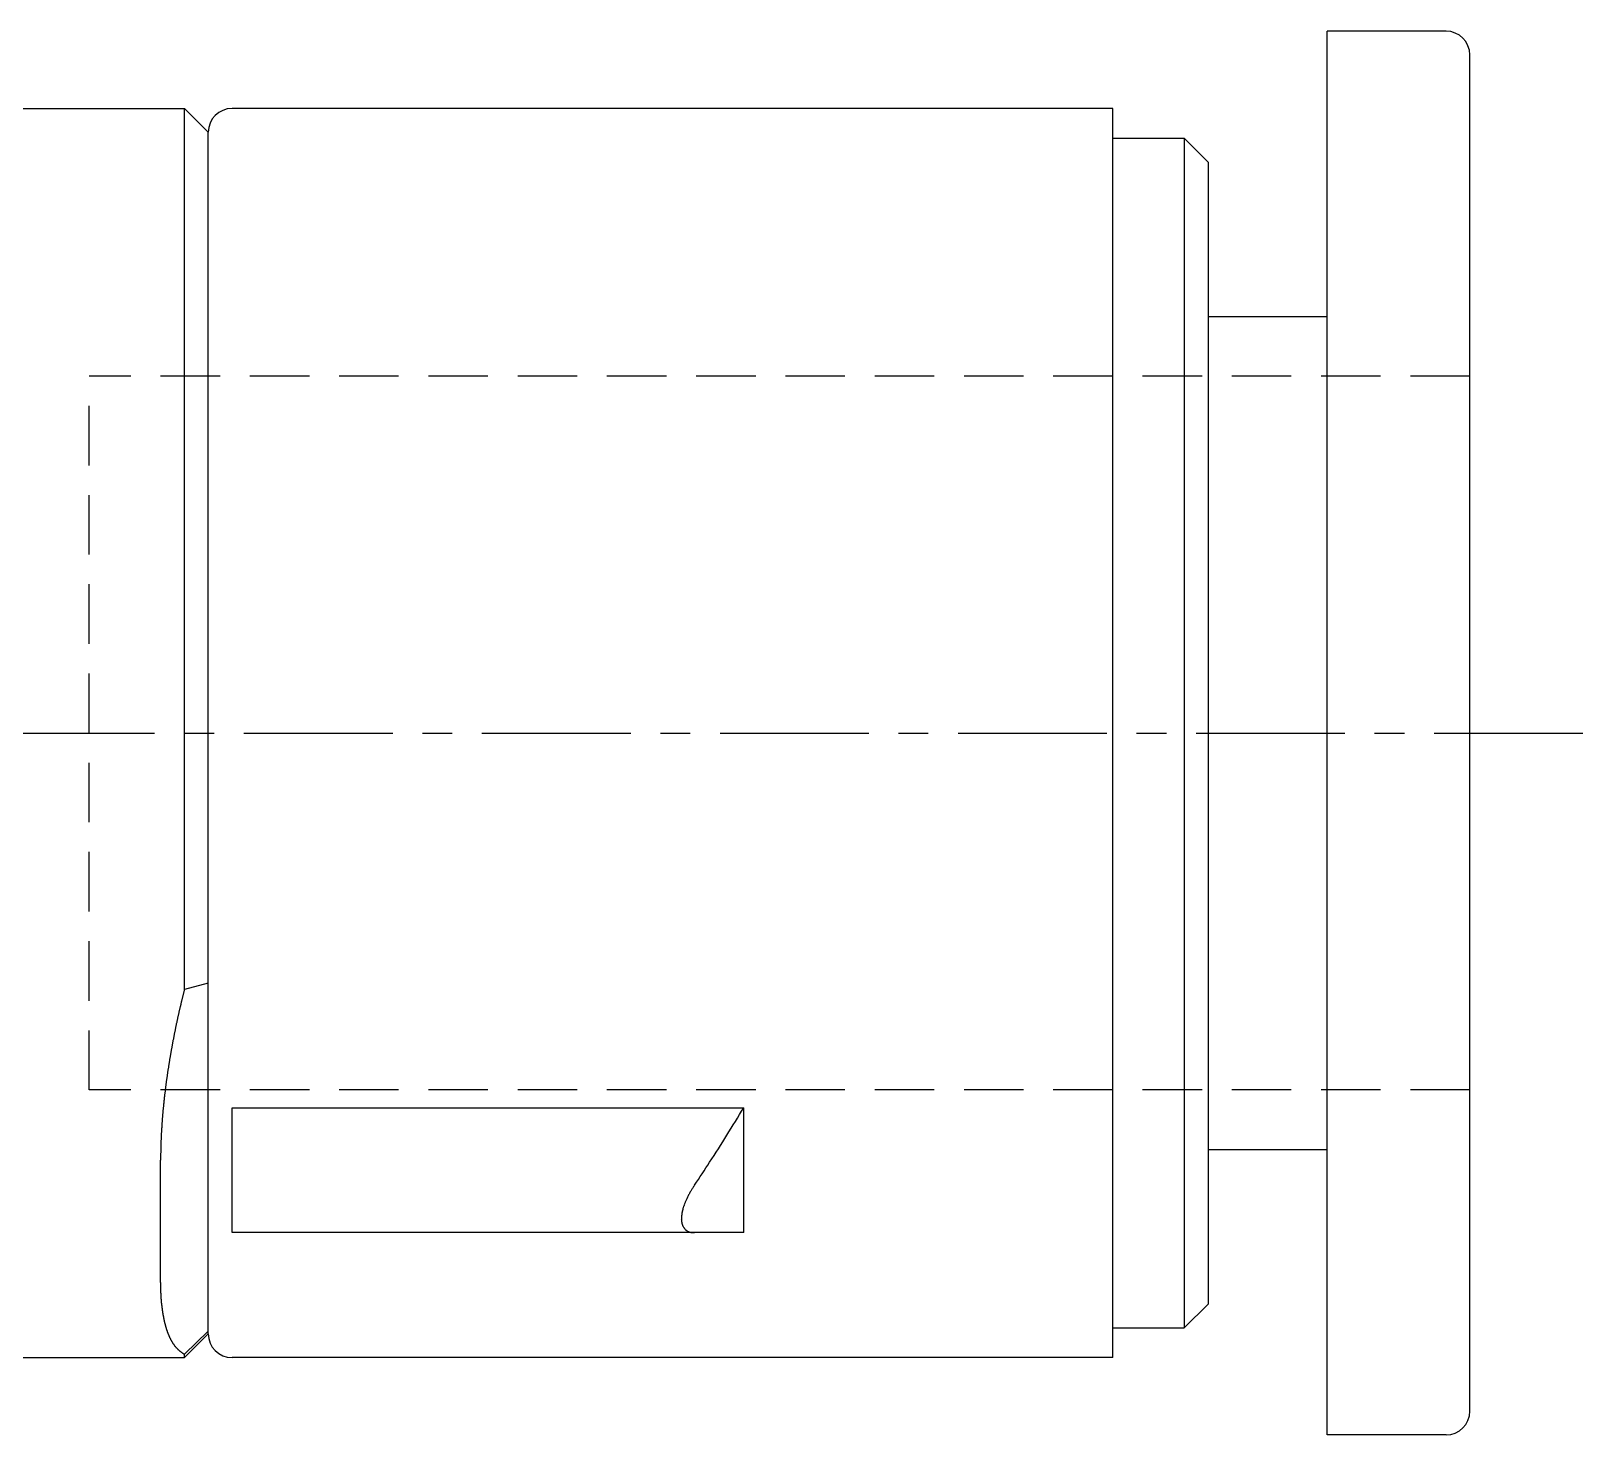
# Model space of a CAD drawing. Extents: x -4 to 102, y -14 to 59.
# Drawn here: x 59.58 to 72.67, y 47.58 to 59.38 of the extents above; entities that cross this region are included whole.
import ezdxf

# ---------------------------------------------------------------- set-up
doc = ezdxf.new("R2010")
doc.units = 0
doc.linetypes.add('CENTER', pattern=[2, 1.25, -0.25, 0.25, -0.25])
doc.linetypes.add('DASHED', pattern=[0.75, 0.5, -0.25])
doc.layers.get('0').update_dxf_attribs({"linetype": 'CONTINUOUS'})
doc.layers.add('CENTER', color=1, linetype='CENTER')

msp = doc.modelspace()

# ---------------------------------------------------------------- linework, layer by layer
at = {"color": 7, "linetype": 'CONTINUOUS'}
for p, q in [((70.468, 47.578), (70.468, 59.378)), ((71.468, 59.378), (70.468, 59.378)), ((71.668, 47.778), (71.668, 59.178)), ((52.268, 58.728), (60.868, 58.728)), ((60.868, 58.728), (61.068, 58.528)), ((60.868, 53.478), (60.868, 58.728)), ((68.668, 58.728), (61.268, 58.728)), ((68.668, 48.228), (68.668, 58.728)), ((61.068, 48.428), (61.068, 58.528)), ((61.068, 48.428), (61.068, 58.528)), ((68.668, 58.478), (69.268, 58.478)), ((69.268, 58.478), (69.468, 58.278)), ((69.268, 58.478), (69.268, 48.478)), ((69.468, 58.278), (69.468, 48.678)), ((69.468, 56.978), (70.468, 56.978)), ((60.868, 51.729), (60.868, 53.478)), ((60.868, 51.321), (60.868, 51.729)), ((61.068, 51.374), (60.868, 51.321)), ((61.268, 50.328), (65.568, 50.328)), ((61.268, 49.278), (61.268, 50.328)), ((65.568, 49.278), (65.568, 50.328)), ((60.668, 48.86), (60.668, 49.887)), ((69.468, 49.978), (70.468, 49.978)), ((65.568, 49.278), (61.268, 49.278)), ((69.268, 48.478), (69.468, 48.678)), ((60.868, 48.256), (61.068, 48.451)), ((61.068, 48.428), (60.868, 48.228)), ((68.668, 48.478), (69.268, 48.478)), ((52.268, 48.228), (60.868, 48.228)), ((60.868, 48.228), (60.868, 48.256)), ((68.668, 48.228), (61.268, 48.228)), ((71.468, 47.578), (70.468, 47.578))]:
    msp.add_line(p, q, dxfattribs=at)
at = {"color": 3, "linetype": 'DASHED'}
for p, q in [((71.668, 56.478), (60.068, 56.478)), ((60.068, 50.478), (60.068, 56.478)), ((71.668, 50.478), (60.068, 50.478))]:
    msp.add_line(p, q, dxfattribs=at)
at = {"color": 7}
for points in [[(60.868, 51.322, 0), (60.866, 51.316, 0), (60.865, 51.31, 0), (60.864, 51.305, 0), (60.862, 51.299, 0), (60.861, 51.294, 0), (60.859, 51.288, 0), (60.858, 51.283, 0), (60.857, 51.277, 0), (60.855, 51.272, 0), (60.854, 51.266, 0), (60.852, 51.261, 0), (60.851, 51.255, 0), (60.85, 51.25, 0), (60.848, 51.244, 0), (60.847, 51.239, 0), (60.846, 51.233, 0), (60.844, 51.228, 0), (60.843, 51.222, 0), (60.842, 51.217, 0), (60.84, 51.211, 0), (60.839, 51.205, 0), (60.838, 51.2, 0), (60.837, 51.194, 0), (60.835, 51.189, 0), (60.834, 51.183, 0), (60.833, 51.178, 0), (60.831, 51.172, 0), (60.83, 51.167, 0), (60.829, 51.161, 0), (60.827, 51.156, 0), (60.826, 51.15, 0), (60.825, 51.145, 0), (60.824, 51.139, 0), (60.822, 51.133, 0), (60.821, 51.128, 0), (60.82, 51.122, 0), (60.819, 51.117, 0), (60.817, 51.111, 0), (60.816, 51.106, 0), (60.815, 51.1, 0), (60.814, 51.094, 0), (60.812, 51.089, 0), (60.811, 51.083, 0), (60.81, 51.078, 0), (60.809, 51.072, 0), (60.807, 51.067, 0), (60.806, 51.061, 0), (60.805, 51.056, 0), (60.804, 51.05, 0), (60.803, 51.044, 0), (60.802, 51.039, 0), (60.8, 51.033, 0), (60.799, 51.028, 0), (60.798, 51.022, 0), (60.797, 51.017, 0), (60.796, 51.011, 0), (60.794, 51.005, 0), (60.793, 51, 0), (60.792, 50.994, 0), (60.791, 50.989, 0), (60.79, 50.983, 0), (60.789, 50.977, 0), (60.788, 50.972, 0), (60.787, 50.966, 0), (60.785, 50.961, 0), (60.784, 50.955, 0), (60.783, 50.95, 0), (60.782, 50.944, 0), (60.781, 50.938, 0), (60.78, 50.933, 0), (60.779, 50.927, 0), (60.778, 50.922, 0), (60.777, 50.916, 0), (60.776, 50.91, 0), (60.775, 50.905, 0), (60.773, 50.899, 0), (60.772, 50.894, 0), (60.771, 50.888, 0), (60.77, 50.883, 0), (60.769, 50.877, 0), (60.768, 50.871, 0), (60.767, 50.866, 0), (60.766, 50.86, 0), (60.765, 50.855, 0), (60.764, 50.849, 0), (60.763, 50.843, 0), (60.762, 50.838, 0), (60.761, 50.832, 0), (60.76, 50.827, 0), (60.759, 50.821, 0), (60.758, 50.815, 0), (60.757, 50.81, 0), (60.756, 50.804, 0), (60.755, 50.799, 0), (60.754, 50.793, 0), (60.753, 50.787, 0), (60.752, 50.782, 0), (60.751, 50.776, 0), (60.75, 50.77, 0), (60.749, 50.765, 0), (60.748, 50.759, 0), (60.747, 50.754, 0), (60.746, 50.748, 0), (60.745, 50.742, 0), (60.744, 50.737, 0), (60.743, 50.731, 0), (60.742, 50.726, 0), (60.742, 50.72, 0), (60.741, 50.714, 0), (60.74, 50.709, 0), (60.739, 50.703, 0), (60.738, 50.697, 0), (60.737, 50.692, 0), (60.736, 50.686, 0), (60.735, 50.681, 0), (60.734, 50.675, 0), (60.733, 50.669, 0), (60.733, 50.664, 0), (60.732, 50.658, 0), (60.731, 50.653, 0), (60.73, 50.647, 0), (60.729, 50.641, 0), (60.728, 50.636, 0), (60.727, 50.63, 0), (60.727, 50.624, 0), (60.726, 50.619, 0), (60.725, 50.613, 0), (60.724, 50.608, 0), (60.723, 50.602, 0), (60.722, 50.596, 0), (60.722, 50.591, 0), (60.721, 50.585, 0), (60.72, 50.579, 0), (60.719, 50.574, 0), (60.718, 50.568, 0), (60.718, 50.562, 0), (60.717, 50.557, 0), (60.716, 50.551, 0), (60.715, 50.545, 0), (60.715, 50.54, 0), (60.714, 50.534, 0), (60.713, 50.529, 0), (60.712, 50.523, 0), (60.712, 50.517, 0), (60.711, 50.512, 0), (60.71, 50.506, 0), (60.709, 50.5, 0), (60.709, 50.495, 0), (60.708, 50.489, 0), (60.707, 50.483, 0), (60.707, 50.478, 0), (60.706, 50.472, 0), (60.705, 50.467, 0), (60.705, 50.461, 0), (60.704, 50.455, 0), (60.703, 50.45, 0), (60.703, 50.444, 0), (60.702, 50.438, 0), (60.701, 50.433, 0), (60.701, 50.427, 0), (60.7, 50.421, 0), (60.699, 50.416, 0), (60.699, 50.41, 0), (60.698, 50.404, 0), (60.697, 50.399, 0), (60.697, 50.393, 0), (60.696, 50.387, 0), (60.696, 50.382, 0), (60.695, 50.376, 0), (60.694, 50.37, 0), (60.694, 50.365, 0), (60.693, 50.359, 0), (60.693, 50.353, 0), (60.692, 50.348, 0), (60.691, 50.342, 0), (60.691, 50.336, 0), (60.69, 50.331, 0), (60.69, 50.325, 0), (60.689, 50.319, 0), (60.689, 50.314, 0), (60.688, 50.308, 0), (60.688, 50.302, 0), (60.687, 50.297, 0), (60.687, 50.291, 0), (60.686, 50.285, 0), (60.686, 50.28, 0), (60.685, 50.274, 0), (60.685, 50.268, 0), (60.684, 50.263, 0), (60.684, 50.257, 0), (60.683, 50.251, 0), (60.683, 50.246, 0), (60.682, 50.24, 0), (60.682, 50.234, 0), (60.681, 50.229, 0), (60.681, 50.223, 0), (60.681, 50.217, 0), (60.68, 50.212, 0), (60.68, 50.206, 0), (60.679, 50.2, 0), (60.679, 50.195, 0), (60.679, 50.189, 0), (60.678, 50.183, 0), (60.678, 50.178, 0), (60.678, 50.172, 0), (60.677, 50.166, 0), (60.677, 50.16, 0), (60.676, 50.155, 0), (60.676, 50.149, 0), (60.676, 50.143, 0), (60.675, 50.138, 0), (60.675, 50.132, 0), (60.675, 50.126, 0), (60.675, 50.121, 0), (60.674, 50.115, 0), (60.674, 50.109, 0), (60.674, 50.104, 0), (60.673, 50.098, 0), (60.673, 50.092, 0), (60.673, 50.087, 0), (60.672, 50.081, 0), (60.672, 50.075, 0), (60.672, 50.069, 0), (60.672, 50.064, 0), (60.672, 50.058, 0), (60.671, 50.053, 0), (60.671, 50.047, 0), (60.671, 50.041, 0), (60.671, 50.035, 0), (60.67, 50.03, 0), (60.67, 50.024, 0), (60.67, 50.018, 0), (60.67, 50.013, 0), (60.67, 50.007, 0), (60.67, 50.001, 0), (60.669, 49.996, 0), (60.669, 49.99, 0), (60.669, 49.984, 0), (60.669, 49.978, 0), (60.669, 49.973, 0), (60.669, 49.967, 0), (60.669, 49.961, 0), (60.669, 49.956, 0), (60.669, 49.95, 0), (60.668, 49.944, 0), (60.668, 49.939, 0), (60.668, 49.933, 0), (60.668, 49.927, 0), (60.668, 49.922, 0), (60.668, 49.916, 0), (60.668, 49.91, 0), (60.668, 49.904, 0), (60.668, 49.899, 0), (60.668, 49.893, 0), (60.668, 49.887, 0)], [(60.668, 48.86, 0), (60.668, 48.857, 0), (60.668, 48.855, 0), (60.668, 48.852, 0), (60.668, 48.849, 0), (60.667, 48.847, 0), (60.667, 48.844, 0), (60.667, 48.842, 0), (60.667, 48.839, 0), (60.667, 48.836, 0), (60.667, 48.834, 0), (60.667, 48.831, 0), (60.667, 48.828, 0), (60.667, 48.826, 0), (60.667, 48.823, 0), (60.667, 48.821, 0), (60.667, 48.818, 0), (60.667, 48.816, 0), (60.667, 48.813, 0), (60.667, 48.81, 0), (60.667, 48.808, 0), (60.667, 48.805, 0), (60.667, 48.803, 0), (60.668, 48.8, 0), (60.668, 48.797, 0), (60.668, 48.795, 0), (60.668, 48.792, 0), (60.668, 48.789, 0), (60.668, 48.787, 0), (60.668, 48.784, 0), (60.668, 48.782, 0), (60.668, 48.779, 0), (60.668, 48.776, 0), (60.668, 48.774, 0), (60.668, 48.771, 0), (60.669, 48.769, 0), (60.669, 48.766, 0), (60.669, 48.764, 0), (60.669, 48.761, 0), (60.669, 48.758, 0), (60.669, 48.756, 0), (60.669, 48.753, 0), (60.669, 48.751, 0), (60.67, 48.748, 0), (60.67, 48.745, 0), (60.67, 48.743, 0), (60.67, 48.74, 0), (60.67, 48.738, 0), (60.67, 48.735, 0), (60.671, 48.732, 0), (60.671, 48.73, 0), (60.671, 48.727, 0), (60.671, 48.725, 0), (60.671, 48.722, 0), (60.672, 48.719, 0), (60.672, 48.717, 0), (60.672, 48.714, 0), (60.672, 48.712, 0), (60.672, 48.709, 0), (60.673, 48.706, 0), (60.673, 48.704, 0), (60.673, 48.701, 0), (60.673, 48.699, 0), (60.673, 48.696, 0), (60.674, 48.694, 0), (60.674, 48.691, 0), (60.674, 48.688, 0), (60.675, 48.686, 0), (60.675, 48.683, 0), (60.675, 48.681, 0), (60.675, 48.678, 0), (60.676, 48.675, 0), (60.676, 48.673, 0), (60.676, 48.67, 0), (60.676, 48.668, 0), (60.677, 48.665, 0), (60.677, 48.663, 0), (60.678, 48.66, 0), (60.678, 48.657, 0), (60.678, 48.655, 0), (60.678, 48.652, 0), (60.679, 48.65, 0), (60.679, 48.647, 0), (60.679, 48.644, 0), (60.68, 48.642, 0), (60.68, 48.639, 0), (60.681, 48.637, 0), (60.681, 48.634, 0), (60.681, 48.632, 0), (60.681, 48.629, 0), (60.682, 48.626, 0), (60.682, 48.624, 0), (60.683, 48.621, 0), (60.683, 48.619, 0), (60.683, 48.616, 0), (60.684, 48.614, 0), (60.684, 48.611, 0), (60.685, 48.608, 0), (60.685, 48.606, 0), (60.685, 48.603, 0), (60.686, 48.601, 0), (60.686, 48.598, 0), (60.687, 48.596, 0), (60.687, 48.593, 0), (60.688, 48.59, 0), (60.688, 48.588, 0), (60.688, 48.585, 0), (60.689, 48.583, 0), (60.689, 48.58, 0), (60.69, 48.578, 0), (60.69, 48.575, 0), (60.691, 48.572, 0), (60.691, 48.57, 0), (60.692, 48.567, 0), (60.692, 48.565, 0), (60.693, 48.562, 0), (60.693, 48.56, 0), (60.694, 48.557, 0), (60.694, 48.555, 0), (60.695, 48.552, 0), (60.695, 48.55, 0), (60.696, 48.547, 0), (60.696, 48.544, 0), (60.697, 48.542, 0), (60.697, 48.539, 0), (60.698, 48.537, 0), (60.699, 48.534, 0), (60.699, 48.532, 0), (60.7, 48.529, 0), (60.7, 48.527, 0), (60.701, 48.524, 0), (60.702, 48.522, 0), (60.702, 48.519, 0), (60.703, 48.517, 0), (60.703, 48.514, 0), (60.704, 48.512, 0), (60.705, 48.509, 0), (60.705, 48.507, 0), (60.706, 48.504, 0), (60.707, 48.502, 0), (60.707, 48.499, 0), (60.708, 48.497, 0), (60.709, 48.494, 0), (60.709, 48.492, 0), (60.71, 48.489, 0), (60.711, 48.487, 0), (60.712, 48.484, 0), (60.712, 48.482, 0), (60.713, 48.479, 0), (60.714, 48.477, 0), (60.715, 48.474, 0), (60.715, 48.472, 0), (60.716, 48.469, 0), (60.717, 48.467, 0), (60.718, 48.464, 0), (60.718, 48.462, 0), (60.719, 48.459, 0), (60.72, 48.457, 0), (60.721, 48.455, 0), (60.722, 48.452, 0), (60.723, 48.45, 0), (60.724, 48.447, 0), (60.724, 48.445, 0), (60.725, 48.442, 0), (60.726, 48.44, 0), (60.727, 48.437, 0), (60.728, 48.435, 0), (60.729, 48.432, 0), (60.73, 48.43, 0), (60.731, 48.428, 0), (60.732, 48.425, 0), (60.733, 48.423, 0), (60.734, 48.42, 0), (60.735, 48.418, 0), (60.736, 48.416, 0), (60.737, 48.413, 0), (60.738, 48.411, 0), (60.739, 48.408, 0), (60.74, 48.406, 0), (60.741, 48.404, 0), (60.742, 48.401, 0), (60.743, 48.399, 0), (60.744, 48.397, 0), (60.745, 48.394, 0), (60.747, 48.392, 0), (60.748, 48.389, 0), (60.749, 48.387, 0), (60.75, 48.385, 0), (60.751, 48.382, 0), (60.752, 48.38, 0), (60.754, 48.378, 0), (60.755, 48.376, 0), (60.756, 48.373, 0), (60.757, 48.371, 0), (60.759, 48.369, 0), (60.76, 48.366, 0), (60.761, 48.364, 0), (60.763, 48.362, 0), (60.764, 48.36, 0), (60.765, 48.357, 0), (60.767, 48.355, 0), (60.768, 48.353, 0), (60.769, 48.351, 0), (60.771, 48.349, 0), (60.772, 48.346, 0), (60.774, 48.344, 0), (60.775, 48.342, 0), (60.776, 48.34, 0), (60.778, 48.338, 0), (60.779, 48.336, 0), (60.781, 48.334, 0), (60.783, 48.331, 0), (60.784, 48.329, 0), (60.786, 48.327, 0), (60.787, 48.325, 0), (60.789, 48.323, 0), (60.791, 48.321, 0), (60.792, 48.319, 0), (60.794, 48.317, 0), (60.796, 48.315, 0), (60.797, 48.313, 0), (60.799, 48.312, 0), (60.801, 48.31, 0), (60.803, 48.308, 0), (60.804, 48.306, 0), (60.806, 48.304, 0), (60.808, 48.302, 0), (60.81, 48.3, 0), (60.812, 48.298, 0), (60.814, 48.297, 0), (60.816, 48.295, 0), (60.818, 48.293, 0), (60.82, 48.291, 0), (60.822, 48.29, 0), (60.824, 48.288, 0), (60.825, 48.286, 0), (60.828, 48.285, 0), (60.83, 48.283, 0), (60.831, 48.281, 0), (60.834, 48.28, 0), (60.836, 48.278, 0), (60.838, 48.276, 0), (60.84, 48.275, 0), (60.842, 48.273, 0), (60.844, 48.272, 0), (60.846, 48.27, 0), (60.848, 48.269, 0), (60.85, 48.267, 0), (60.852, 48.266, 0), (60.855, 48.264, 0), (60.857, 48.263, 0), (60.859, 48.261, 0), (60.861, 48.26, 0), (60.863, 48.259, 0), (60.866, 48.257, 0), (60.868, 48.256, 0)]]:
    msp.add_polyline3d(points, dxfattribs=at)
at = {"color": 7, "linetype": 'CONTINUOUS'}
for centre, radius, start, end in [((71.468, 59.178), 0.2, 0, 90), ((61.268, 58.528), 0.2, 90, 180), ((52.344, 58.292), 15.436, 327.9357, 328.9416), ((52.353, 58.287), 15.427, 326.9309, 327.9357), ((52.347, 58.291), 15.434, 326.0802, 326.9309), ((65.836, 49.216), 0.824, 151.6006, 152.6375), ((65.818, 49.226), 0.804, 150.5763, 151.6005), ((65.801, 49.235), 0.784, 149.5673, 150.5762), ((65.785, 49.245), 0.766, 148.5346, 149.5674), ((65.77, 49.254), 0.748, 147.5204, 148.5345), ((65.757, 49.262), 0.732, 146.484, 147.5204), ((65.744, 49.271), 0.717, 145.4697, 146.4839), ((65.737, 49.275), 0.709, 145.3788, 145.4679), ((65.446, 49.369), 0.404, 164.9703, 166.0263), ((65.469, 49.363), 0.429, 163.9184, 164.9698), ((65.497, 49.355), 0.458, 162.8814, 163.9178), ((65.529, 49.345), 0.491, 161.8342, 162.8814), ((65.55, 49.338), 0.514, 160.8085, 161.8347), ((65.573, 49.33), 0.537, 159.7756, 160.8081), ((65.599, 49.321), 0.565, 158.7434, 159.7752), ((65.629, 49.309), 0.597, 157.7195, 158.743), ((65.663, 49.295), 0.634, 156.7113, 157.7191), ((65.704, 49.277), 0.679, 155.6866, 156.7104), ((65.754, 49.254), 0.734, 154.6627, 155.6856), ((65.817, 49.225), 0.803, 153.6574, 154.6617), ((65.856, 49.206), 0.847, 152.6375, 153.6668), ((65.327, 49.39), 0.284, 175.3272, 176.3286), ((65.303, 49.392), 0.26, 176.3287, 177.3917), ((65.283, 49.393), 0.24, 177.3926, 178.4568), ((65.267, 49.393), 0.223, 178.4578, 179.5052), ((65.253, 49.393), 0.21, 179.5062, 180.5197), ((65.241, 49.393), 0.198, 180.5197, 181.5931), ((65.231, 49.393), 0.187, 181.594, 182.6124), ((65.222, 49.393), 0.178, 182.6124, 183.6814), ((65.214, 49.392), 0.17, 183.6813, 184.8019), ((65.206, 49.391), 0.163, 184.8028, 185.8428), ((65.345, 49.389), 0.302, 173.2456, 174.2753), ((65.339, 49.389), 0.295, 174.2753, 175.3312), ((65.2, 49.391), 0.156, 185.8428, 186.9247), ((65.194, 49.39), 0.15, 186.9247, 188.049), ((65.189, 49.389), 0.145, 188.0499, 189.0688), ((65.362, 49.387), 0.318, 171.1938, 172.2425), ((65.353, 49.388), 0.309, 172.2429, 173.2456), ((65.184, 49.389), 0.14, 189.0688, 190.1206), ((65.18, 49.388), 0.136, 190.1206, 191.2054), ((65.371, 49.385), 0.328, 170.1779, 171.1937), ((65.176, 49.387), 0.132, 191.2054, 192.3232), ((65.172, 49.386), 0.128, 192.3232, 193.4739), ((65.382, 49.383), 0.339, 169.1263, 170.1774), ((65.169, 49.385), 0.125, 193.4746, 194.4869), ((65.166, 49.385), 0.122, 194.487, 195.523), ((65.395, 49.381), 0.352, 168.1142, 169.1262), ((65.163, 49.384), 0.119, 195.5231, 196.5827), ((65.161, 49.383), 0.116, 196.5827, 197.6654), ((65.409, 49.378), 0.367, 167.078, 168.1137), ((65.159, 49.383), 0.114, 197.6655, 198.7709), ((65.157, 49.382), 0.112, 198.771, 199.8986), ((65.155, 49.381), 0.11, 199.8987, 201.0479), ((65.426, 49.374), 0.384, 166.0268, 167.0774), ((65.153, 49.381), 0.108, 201.0479, 202.218), ((65.153, 49.38), 0.108, 202.2196, 203.2799), ((65.153, 49.38), 0.108, 203.2799, 205.4025), ((65.153, 49.38), 0.108, 205.4024, 206.4667), ((65.152, 49.38), 0.107, 206.4666, 207.534), ((65.152, 49.38), 0.107, 207.534, 208.6054), ((65.152, 49.38), 0.107, 208.6053, 209.6816), ((65.151, 49.38), 0.106, 209.6815, 210.7636), ((65.151, 49.379), 0.105, 210.7635, 211.8522), ((65.15, 49.379), 0.105, 211.8522, 212.9483), ((65.15, 49.379), 0.104, 212.9483, 214.0527), ((65.149, 49.378), 0.103, 214.0527, 215.1662), ((65.148, 49.378), 0.102, 215.1662, 216.2897), ((65.147, 49.377), 0.101, 216.2896, 217.4239), ((65.146, 49.376), 0.1, 217.4239, 218.5696), ((65.146, 49.376), 0.099, 218.5696, 219.7276), ((65.145, 49.375), 0.098, 219.7279, 220.7308), ((65.144, 49.374), 0.097, 220.7308, 221.7437), ((65.143, 49.374), 0.0959, 221.7437, 222.767), ((65.142, 49.373), 0.0949, 222.767, 223.8013), ((65.142, 49.372), 0.0938, 223.8012, 224.8467), ((65.141, 49.371), 0.0927, 224.8467, 225.9039), ((65.14, 49.371), 0.0916, 225.9039, 226.973), ((65.139, 49.37), 0.0905, 226.973, 228.0545), ((65.139, 49.369), 0.0894, 228.0545, 229.1487), ((65.138, 49.368), 0.0883, 229.1487, 230.2559), ((65.137, 49.367), 0.0872, 230.2559, 231.3762), ((65.137, 49.366), 0.0862, 231.3762, 232.5101), ((65.136, 49.366), 0.0851, 232.51, 233.6575), ((65.135, 49.365), 0.0841, 233.6575, 234.8187), ((65.135, 49.364), 0.0832, 234.8191, 235.8393), ((65.135, 49.365), 0.0838, 235.8412, 237.0203), ((65.136, 49.366), 0.0851, 237.0203, 238.1818), ((65.137, 49.367), 0.0864, 238.1818, 239.3256), ((65.137, 49.368), 0.0878, 239.3256, 240.4518), ((65.138, 49.369), 0.0893, 240.4518, 241.5605), ((65.139, 49.371), 0.0908, 241.5605, 242.6518), ((65.139, 49.372), 0.0923, 242.6518, 243.7258), ((65.14, 49.373), 0.0938, 243.7258, 244.7829), ((65.141, 49.375), 0.0954, 244.7828, 245.8231), ((65.141, 49.376), 0.0971, 245.8231, 246.8469), ((65.142, 49.378), 0.0987, 246.8469, 247.8545), ((65.143, 49.379), 0.101, 247.8551, 249.0434), ((65.143, 49.381), 0.103, 249.0433, 250.2096), ((65.144, 49.383), 0.105, 250.2095, 251.3543), ((65.145, 49.385), 0.107, 251.3542, 252.4783), ((65.145, 49.387), 0.109, 252.4783, 253.5824), ((65.146, 49.389), 0.111, 253.5824, 254.6674), ((65.146, 49.391), 0.113, 254.6674, 255.7341), ((65.147, 49.393), 0.115, 255.734, 256.7833), ((65.147, 49.395), 0.116, 256.7832, 257.8158), ((65.148, 49.396), 0.118, 257.8157, 258.8326), ((65.148, 49.398), 0.12, 258.8329, 260.0005), ((65.148, 49.4), 0.122, 260.0004, 261.1492), ((65.149, 49.402), 0.124, 261.1491, 262.2804), ((65.149, 49.404), 0.126, 262.2803, 263.3958), ((65.149, 49.405), 0.127, 263.3957, 264.4966), ((65.149, 49.406), 0.128, 264.4965, 265.5845), ((65.149, 49.408), 0.13, 265.5844, 266.6608), ((65.149, 49.408), 0.13, 266.6607, 267.7272), ((65.149, 49.409), 0.131, 267.7271, 268.7851), ((65.149, 49.41), 0.132, 268.785, 269.8362), ((65.149, 49.41), 0.132, 269.836, 270.8818), ((65.149, 49.41), 0.132, 270.8817, 271.9238), ((61.268, 48.428), 0.2, 180, 270), ((71.468, 47.778), 0.2, 270, 0)]:
    msp.add_arc(centre, radius, start, end, dxfattribs=at)
at = {"layer": 'CENTER', "color": 1, "linetype": 'CENTER'}
msp.add_line((17.368, 53.478), (72.668, 53.478), dxfattribs=at)

doc.saveas('drawing.dxf')
